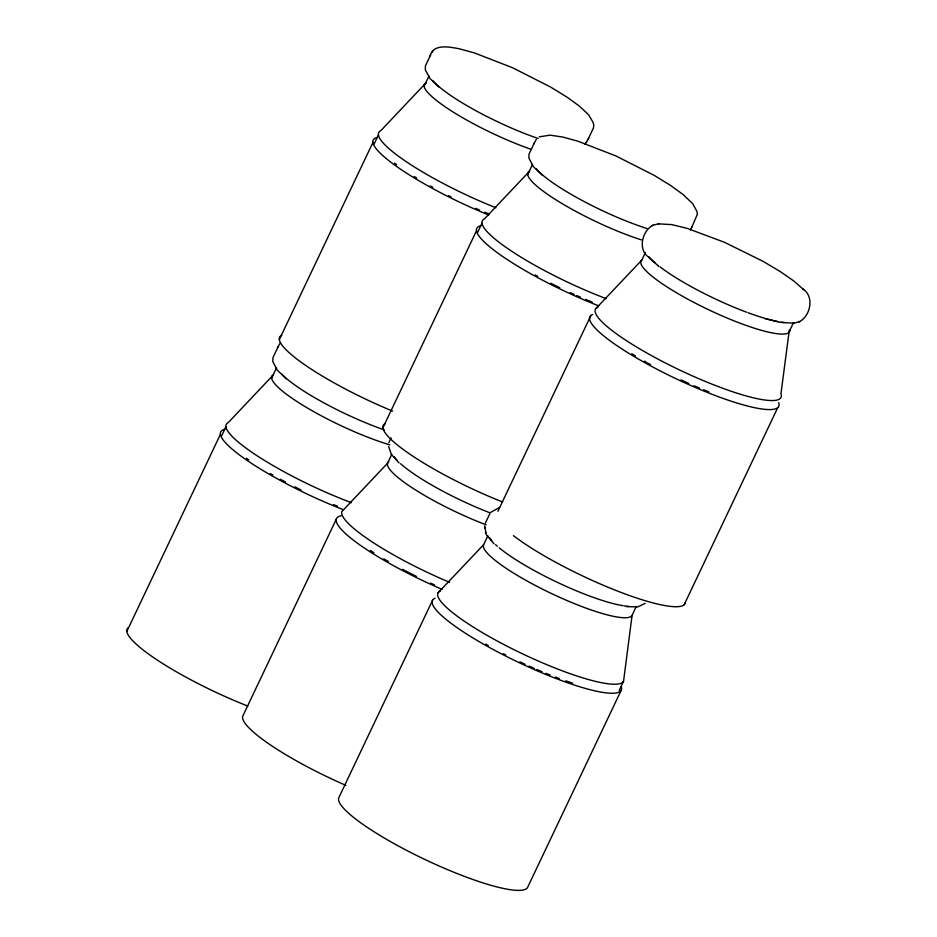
<?xml version="1.0" encoding="UTF-8"?>
<svg xmlns="http://www.w3.org/2000/svg" width="937" height="937" viewBox="0 0 937 937"><rect width="100%" height="100%" fill="white"/><g stroke="black" fill="none" stroke-linecap="round" stroke-linejoin="round"><path stroke-width="1.41" d="M619.193 690.393L623.562 681.199L632.088 615.328L636.305 606.45M789.317 330.035L780.966 393.692A102.742 18.728 25.4 0 1 680.695 370.513A102.742 18.728 25.4 0 1 598.075 307.078M388.878 442.651L391.092 437.825M126.823 631.433L220.429 434.311M221.565 435.998L225.922 426.815M279.331 339.557L372.938 142.436M374.062 144.134L378.431 134.94M278.137 346.749L272.948 357.665L272.784 361.553L277.305 370.197L286.207 378.759M271.636 378.126L276.45 367.983M430.633 54.873L425.457 65.789L425.281 69.689L429.814 78.333L438.715 86.883M424.133 86.251L428.947 76.12M336.371 519.028L242.765 716.161A104.511 19.045 25.4 0 0 345.847 785.347M382.893 427.858L476.5 230.736M477.624 232.435L481.993 223.24M534.195 143.174L529.018 154.09L528.843 157.978L533.364 166.622L542.277 175.184M391.76 454.386L387.543 463.265L341.864 511.567A102.742 18.728 25.4 0 0 449.584 582.322M527.695 174.551L532.509 164.408M588.284 138.817L593.472 127.9L593.789 124.984L592.945 122.173L588.518 114.665L579.605 106.291L566.967 97.108L550.441 86.965L512.41 67.675L474.473 52.941L459.071 48.724C450.018 47.155 433.69 43.243 430.153 55.74M432.531 600.312L338.936 797.446A104.511 19.045 25.4 0 0 424.566 859.311A104.511 19.045 25.4 0 0 527.648 887.292L621.254 690.171M485.366 523.092L489.7 513.968M497.91 511.297L590.896 315.488M438.024 592.863L483.656 544.655L487.872 535.788M596.365 308.05L641.822 260.076L645.429 252.475M691.846 227.117L697.374 214.257L696.917 211.364L692.677 203.669L683.167 194.58L670.529 185.409L654.342 175.453L615.972 155.964L578.035 141.241L562.633 137.013L550.113 135.162L539.197 136.849M788.778 332.576L793.592 322.433M684.139 604.787L777.733 407.665M432.25 52.003L432.73 51.137M584.911 144.04L586.679 141.686M277.645 347.615L280.222 343.012M533.715 144.04L536.292 139.437M586.199 142.553L588.764 137.95M690.241 229.987L692.326 226.25M273.545 374.706L228.312 422.54A102.742 18.728 25.4 0 0 257.441 455.991A102.742 18.728 25.4 0 0 351.457 502.7M490.777 512.305L499.55 507.456M645.16 603.369L637.863 606.895L626.56 606.661M653.206 225.196C642.688 230.104 637.535 248.656 648.006 256.691M799.062 321.813C810.236 316.565 814.85 296.76 803.009 289.053M658.36 223.849L671.852 224.611L687.254 228.405L724.477 242.296L762.976 261.294L780.134 271.496L793.698 280.913L803.677 289.65M765.002 318.615L780.416 322.398L793.897 323.171M652.246 225.454L659.261 223.603M792.995 323.417L800.011 321.567M494.057 543.835L486.315 534.734L484.652 525.962M399.115 462.937L391.315 454.445L388.703 446.574M648.58 257.37L658.57 266.108L657.997 265.616M484.675 526.957L484.827 527.941M485.495 531.993L485.635 532.942M488.833 215.041A104.511 19.045 25.4 0 1 398.061 167.465A104.511 19.045 25.4 0 1 377.224 137.423M392.673 411.12A104.511 19.045 25.4 0 1 281.768 335.212M488.61 213.777A98.795 18.002 25.4 0 1 484.78 212.219M479.615 210.052A98.795 18.002 25.4 0 1 475.715 208.365M451.072 196.875A98.795 18.002 25.4 0 1 448.53 195.599M432.835 187.353A98.795 18.002 25.4 0 1 430.306 185.948M416.649 177.995A98.795 18.002 25.4 0 1 414.248 176.531M396.679 164.701A98.795 18.002 25.4 0 1 394.536 163.073M538.178 138.489A82.198 14.98 25.4 0 1 432.718 80.547M531.408 149.44A82.198 14.98 25.4 0 1 452.208 111.433A82.198 14.98 25.4 0 1 426.054 82.831L380.82 130.665A102.742 18.728 25.4 0 0 495.966 207.756M685.404 602.632A104.511 19.045 25.4 0 1 617.799 591.177A104.511 19.045 25.4 0 1 513.429 535.648M778.659 402.605A104.511 19.045 25.4 0 1 676.666 379.028A104.511 19.045 25.4 0 1 592.629 314.492M708.946 391.889A98.795 18.002 25.4 0 1 703.582 389.745M699.494 388.059A98.795 18.002 25.4 0 1 694.048 385.751M688.812 383.456A98.795 18.002 25.4 0 1 680.965 379.895M650.536 364.575A98.795 18.002 25.4 0 1 648.146 363.263M646.963 362.607A98.795 18.002 25.4 0 1 644.34 361.132M635.415 355.931A98.795 18.002 25.4 0 1 631.784 353.717M785.089 322.574A82.198 14.98 25.4 0 1 781.083 322.117M778.108 321.602A82.198 14.98 25.4 0 1 748.031 312.735M746.648 312.22A82.198 14.98 25.4 0 1 659.929 266.787M655.338 263.063A82.198 14.98 25.4 0 1 648.849 256.551M789.832 330.175A82.198 14.98 25.4 0 1 709.274 310.053A82.198 14.98 25.4 0 1 641.822 260.076M598.684 305.837A104.511 19.045 25.4 0 1 503.872 257.312A104.511 19.045 25.4 0 1 480.786 225.723M502.595 501.986A104.511 19.045 25.4 0 1 385.33 423.512M592.172 302.065A98.795 18.002 25.4 0 1 585.766 299.442M580.577 297.228A98.795 18.002 25.4 0 1 576.688 295.53M574.1 294.382A98.795 18.002 25.4 0 1 570.223 292.613M559.787 287.706A98.795 18.002 25.4 0 1 550.827 283.267M537.686 276.345A98.795 18.002 25.4 0 1 535.132 274.951M646.94 228.511A82.198 14.98 25.4 0 1 536.28 168.836M641.529 239.919A82.198 14.98 25.4 0 1 558.757 201.596A82.198 14.98 25.4 0 1 529.616 171.131L484.382 218.965A102.742 18.728 25.4 0 0 512.972 252.076A102.742 18.728 25.4 0 0 606.18 298.622M442.053 589.35A104.511 19.045 25.4 0 1 341.115 515.807M434.51 584.887A98.795 18.002 25.4 0 1 430.587 583.119M416.368 576.372A98.795 18.002 25.4 0 1 402.453 569.274M388.527 561.591A98.795 18.002 25.4 0 1 383.748 558.803M373.922 552.76A98.795 18.002 25.4 0 1 370.373 550.452M486.139 524.825A82.198 14.98 25.4 0 1 388.785 461.683M490.227 512.914A82.198 14.98 25.4 0 1 400.626 463.721M397.323 460.524A82.198 14.98 25.4 0 1 394.301 456.764M621.454 686.962A104.511 19.045 25.4 0 1 518.173 662.19A104.511 19.045 25.4 0 1 435.061 598.216M572.636 683.167A98.795 18.002 25.4 0 1 565.749 680.848M559.295 678.517A98.795 18.002 25.4 0 1 555.395 677.053M550.078 674.991A98.795 18.002 25.4 0 1 546.048 673.375M542.019 671.712A98.795 18.002 25.4 0 1 536.878 669.533M534.277 668.397A98.795 18.002 25.4 0 1 529.054 666.078M525.13 664.298A98.795 18.002 25.4 0 1 519.93 661.873M505.804 654.928A98.795 18.002 25.4 0 1 503.263 653.628M488.236 645.546A98.795 18.002 25.4 0 1 485.753 644.141M628.563 606.298A82.198 14.98 25.4 0 1 624.136 605.852M623 605.677A82.198 14.98 25.4 0 1 499.21 547.829M497.301 546.201A82.198 14.98 25.4 0 1 495.591 544.643M491.702 540.555A82.198 14.98 25.4 0 1 489.828 537.897M632.088 615.328A82.198 14.98 25.4 0 1 551.015 593.32A82.198 14.98 25.4 0 1 483.656 544.655M623.562 681.199A102.742 18.728 25.4 0 1 514.963 650.173A102.742 18.728 25.4 0 1 440.507 590.802M337.367 506.144A98.795 18.002 25.4 0 1 333.56 504.61M301.128 490.016A98.795 18.002 25.4 0 1 294.768 486.842M285.504 482.016A98.795 18.002 25.4 0 1 280.339 479.217M272.878 475.036A98.795 18.002 25.4 0 1 270.336 473.56M248.832 459.926A98.795 18.002 25.4 0 1 246.454 458.228M342.614 509.4A104.511 19.045 25.4 0 1 247.801 460.887A104.511 19.045 25.4 0 1 224.728 429.298M247.766 706.041A104.511 19.045 25.4 0 1 128.053 627.872M384.322 429.896A82.198 14.98 25.4 0 1 281.768 374.144M389.851 444.841A82.198 14.98 25.4 0 1 307.605 408.122A82.198 14.98 25.4 0 1 272.351 375.573"/></g></svg>
